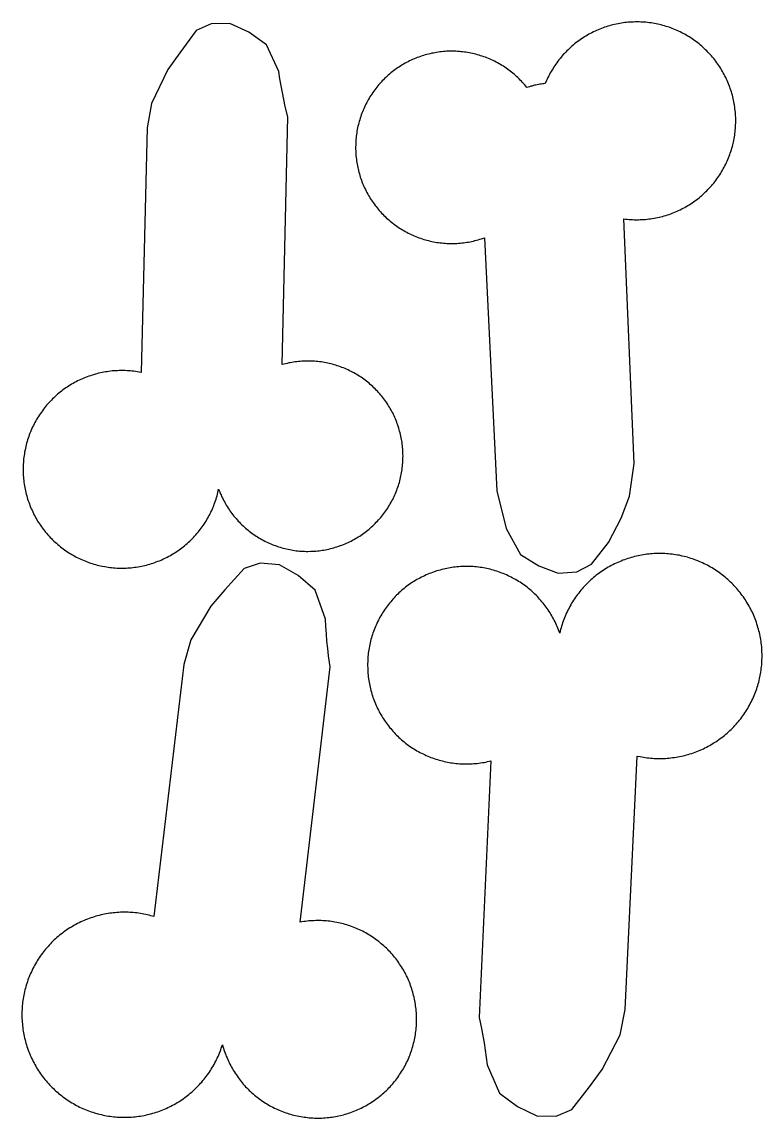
# Model space of a CAD drawing. Extents: x -246 to 246, y -104 to 199.
# Drawn here: x 163.17 to 172.8, y 26.35 to 40.6 of the extents above; entities that cross this region are included whole.
import ezdxf

# ---------------------------------------------------------------- set-up
doc = ezdxf.new("R2010")
doc.units = 0
doc.layers.add('Add_Red', color=1, linetype='Continuous')

msp = doc.modelspace()

# ---------------------------------------------------------------- linework, layer by layer
at = {"layer": 'Add_Red'}
for points in [[(164.505, 33.502), (164.527, 33.502), (164.55, 33.504), (164.572, 33.505), (164.594, 33.507), (164.617, 33.509), (164.639, 33.512), (164.661, 33.515), (164.683, 33.519), (164.705, 33.522), (164.727, 33.527), (164.749, 33.531), (164.771, 33.536), (164.793, 33.542), (164.815, 33.547), (164.836, 33.554), (164.858, 33.56), (164.879, 33.567), (164.9, 33.574), (164.921, 33.582), (164.942, 33.59), (164.963, 33.598), (164.983, 33.607), (165.004, 33.616), (165.024, 33.626), (165.044, 33.635), (165.064, 33.646), (165.084, 33.656), (165.104, 33.667), (165.123, 33.678), (165.143, 33.69), (165.162, 33.701), (165.18, 33.714), (165.199, 33.726), (165.217, 33.739), (165.236, 33.752), (165.253, 33.766), (165.271, 33.779), (165.289, 33.793), (165.306, 33.808), (165.323, 33.822), (165.339, 33.837), (165.356, 33.853), (165.372, 33.868), (165.388, 33.884), (165.403, 33.9), (165.419, 33.917), (165.434, 33.933), (165.448, 33.95), (165.463, 33.967), (165.477, 33.985), (165.491, 34.002), (165.504, 34.02), (165.518, 34.038), (165.53, 34.057), (165.543, 34.075), (165.555, 34.094), (165.567, 34.113), (165.579, 34.132), (165.59, 34.152), (165.601, 34.171), (165.611, 34.191), (165.622, 34.211), (165.631, 34.231), (165.641, 34.251), (165.65, 34.272), (165.659, 34.292), (165.667, 34.313), (165.675, 34.334), (165.683, 34.355), (165.69, 34.376), (165.697, 34.398), (165.704, 34.419), (165.71, 34.441), (165.716, 34.462), (165.721, 34.484), (165.726, 34.506), (165.731, 34.528), (165.745, 34.493), (165.753, 34.473), (165.762, 34.453), (165.77, 34.434), (165.78, 34.414), (165.789, 34.395), (165.799, 34.376), (165.81, 34.357), (165.82, 34.338), (165.831, 34.319), (165.843, 34.301), (165.854, 34.283), (165.866, 34.265), (165.878, 34.247), (165.891, 34.229), (165.904, 34.212), (165.917, 34.195), (165.93, 34.178), (165.944, 34.161), (165.958, 34.145), (165.972, 34.129), (165.987, 34.113), (166.002, 34.097), (166.017, 34.082), (166.032, 34.066), (166.048, 34.052), (166.064, 34.037), (166.08, 34.023), (166.096, 34.009), (166.113, 33.995), (166.13, 33.982), (166.147, 33.968), (166.164, 33.956), (166.182, 33.943), (166.2, 33.931), (166.218, 33.919), (166.236, 33.907), (166.254, 33.896), (166.273, 33.885), (166.292, 33.874), (166.311, 33.864), (166.33, 33.854), (166.349, 33.844), (166.369, 33.835), (166.388, 33.826), (166.408, 33.818), (166.428, 33.809), (166.448, 33.801), (166.469, 33.794), (166.489, 33.787), (166.509, 33.78), (166.53, 33.773), (166.551, 33.767), (166.571, 33.761), (166.592, 33.756), (166.613, 33.751), (166.634, 33.746), (166.656, 33.742), (166.677, 33.738), (166.698, 33.735), (166.719, 33.731), (166.741, 33.728), (166.762, 33.726), (166.784, 33.724), (166.805, 33.722), (166.827, 33.721), (166.848, 33.72), (166.87, 33.719), (166.892, 33.719), (166.929, 33.72), (166.951, 33.721), (166.972, 33.722), (166.994, 33.723), (167.015, 33.725), (167.037, 33.728), (167.058, 33.731), (167.079, 33.734), (167.101, 33.737), (167.122, 33.741), (167.143, 33.745), (167.164, 33.75), (167.185, 33.755), (167.206, 33.76), (167.227, 33.766), (167.248, 33.772), (167.268, 33.778), (167.289, 33.785), (167.315, 33.794), (167.335, 33.801), (167.355, 33.809), (167.375, 33.818), (167.395, 33.826), (167.414, 33.835), (167.434, 33.844), (167.453, 33.854), (167.472, 33.864), (167.491, 33.874), (167.51, 33.885), (167.529, 33.896), (167.547, 33.907), (167.565, 33.919), (167.583, 33.931), (167.601, 33.943), (167.619, 33.956), (167.636, 33.968), (167.653, 33.982), (167.67, 33.995), (167.687, 34.009), (167.703, 34.023), (167.719, 34.037), (167.735, 34.052), (167.751, 34.066), (167.766, 34.082), (167.781, 34.097), (167.796, 34.113), (167.811, 34.129), (167.825, 34.145), (167.839, 34.161), (167.853, 34.178), (167.866, 34.195), (167.88, 34.212), (167.892, 34.229), (167.905, 34.247), (167.917, 34.265), (167.929, 34.283), (167.941, 34.301), (167.952, 34.319), (167.963, 34.338), (167.974, 34.357), (167.984, 34.376), (167.994, 34.395), (168.003, 34.414), (168.013, 34.434), (168.022, 34.453), (168.03, 34.473), (168.039, 34.493), (168.047, 34.513), (168.054, 34.533), (168.061, 34.554), (168.068, 34.574), (168.075, 34.595), (168.081, 34.615), (168.087, 34.636), (168.092, 34.657), (168.097, 34.678), (168.102, 34.699), (168.106, 34.72), (168.11, 34.741), (168.113, 34.763), (168.117, 34.784), (168.119, 34.806), (168.122, 34.827), (168.124, 34.848), (168.126, 34.87), (168.127, 34.892), (168.128, 34.913), (168.128, 34.935), (168.129, 34.956), (168.128, 34.982), (168.128, 35.004), (168.127, 35.025), (168.125, 35.047), (168.124, 35.068), (168.121, 35.09), (168.119, 35.111), (168.116, 35.133), (168.113, 35.154), (168.109, 35.175), (168.105, 35.197), (168.101, 35.218), (168.096, 35.239), (168.091, 35.26), (168.085, 35.281), (168.08, 35.301), (168.073, 35.322), (168.061, 35.359), (168.054, 35.379), (168.047, 35.4), (168.039, 35.42), (168.03, 35.44), (168.022, 35.459), (168.013, 35.479), (168.003, 35.499), (167.994, 35.518), (167.984, 35.537), (167.974, 35.556), (167.963, 35.575), (167.952, 35.593), (167.941, 35.612), (167.929, 35.63), (167.917, 35.648), (167.905, 35.666), (167.892, 35.683), (167.88, 35.701), (167.866, 35.718), (167.853, 35.735), (167.839, 35.751), (167.825, 35.768), (167.811, 35.784), (167.796, 35.8), (167.781, 35.816), (167.766, 35.831), (167.751, 35.846), (167.735, 35.861), (167.719, 35.876), (167.703, 35.89), (167.687, 35.904), (167.67, 35.918), (167.653, 35.931), (167.636, 35.944), (167.619, 35.957), (167.601, 35.97), (167.583, 35.982), (167.565, 35.994), (167.547, 36.005), (167.529, 36.017), (167.51, 36.028), (167.491, 36.038), (167.472, 36.049), (167.453, 36.059), (167.434, 36.068), (167.414, 36.077), (167.395, 36.086), (167.375, 36.095), (167.355, 36.103), (167.335, 36.111), (167.315, 36.119), (167.294, 36.126), (167.274, 36.133), (167.253, 36.139), (167.233, 36.145), (167.212, 36.151), (167.191, 36.157), (167.17, 36.162), (167.149, 36.166), (167.128, 36.171), (167.106, 36.175), (167.085, 36.178), (167.064, 36.181), (167.042, 36.184), (167.021, 36.187), (166.999, 36.189), (166.978, 36.19), (166.956, 36.192), (166.935, 36.193), (166.913, 36.193), (166.892, 36.193), (166.856, 36.193), (166.834, 36.192), (166.813, 36.191), (166.791, 36.189), (166.77, 36.187), (166.748, 36.185), (166.727, 36.182), (166.705, 36.179), (166.684, 36.176), (166.663, 36.172), (166.642, 36.168), (166.621, 36.163), (166.6, 36.158), (166.579, 36.153), (166.558, 36.147), (166.63, 39.367), (166.598, 39.501), (166.578, 39.591), (166.56, 39.682), (166.543, 39.772), (166.529, 39.863), (166.515, 39.955), (166.353, 40.304), (166.125, 40.469), (165.878, 40.581), (165.635, 40.578), (165.44, 40.491), (165.225, 40.201), (165.071, 39.981), (164.859, 39.541), (164.801, 39.223), (164.725, 36.045), (164.696, 36.05), (164.674, 36.054), (164.652, 36.057), (164.63, 36.06), (164.607, 36.063), (164.585, 36.065), (164.563, 36.067), (164.54, 36.068), (164.518, 36.069), (164.495, 36.07), (164.473, 36.07), (164.437, 36.069), (164.415, 36.068), (164.392, 36.067), (164.37, 36.066), (164.348, 36.064), (164.325, 36.061), (164.303, 36.058), (164.281, 36.055), (164.259, 36.052), (164.237, 36.048), (164.215, 36.044), (164.193, 36.039), (164.171, 36.034), (164.149, 36.028), (164.128, 36.022), (164.106, 36.016), (164.085, 36.01), (164.063, 36.003), (164.042, 35.995), (164.021, 35.988), (164, 35.98), (163.98, 35.971), (163.959, 35.962), (163.938, 35.953), (163.918, 35.944), (163.898, 35.934), (163.878, 35.924), (163.858, 35.913), (163.839, 35.902), (163.819, 35.891), (163.8, 35.879), (163.781, 35.867), (163.762, 35.855), (163.744, 35.843), (163.725, 35.83), (163.707, 35.817), (163.69, 35.803), (163.672, 35.789), (163.654, 35.775), (163.637, 35.761), (163.62, 35.746), (163.604, 35.731), (163.587, 35.716), (163.571, 35.7), (163.556, 35.684), (163.54, 35.668), (163.525, 35.651), (163.51, 35.635), (163.495, 35.618), (163.481, 35.601), (163.467, 35.583), (163.453, 35.566), (163.439, 35.548), (163.426, 35.529), (163.413, 35.511), (163.401, 35.492), (163.389, 35.474), (163.377, 35.455), (163.365, 35.435), (163.354, 35.416), (163.343, 35.396), (163.333, 35.377), (163.323, 35.357), (163.313, 35.336), (163.304, 35.316), (163.294, 35.296), (163.286, 35.275), (163.277, 35.254), (163.269, 35.233), (163.262, 35.212), (163.254, 35.191), (163.248, 35.17), (163.241, 35.148), (163.235, 35.127), (163.229, 35.105), (163.224, 35.083), (163.219, 35.061), (163.214, 35.039), (163.208, 35.009), (163.205, 34.986), (163.201, 34.964), (163.198, 34.942), (163.196, 34.92), (163.194, 34.897), (163.192, 34.875), (163.191, 34.853), (163.19, 34.83), (163.189, 34.808), (163.189, 34.785), (163.189, 34.752), (163.19, 34.729), (163.191, 34.707), (163.193, 34.685), (163.195, 34.662), (163.197, 34.64), (163.2, 34.618), (163.203, 34.595), (163.206, 34.573), (163.21, 34.551), (163.215, 34.529), (163.219, 34.507), (163.224, 34.486), (163.23, 34.464), (163.236, 34.442), (163.242, 34.421), (163.248, 34.399), (163.255, 34.378), (163.263, 34.357), (163.27, 34.336), (163.278, 34.315), (163.287, 34.294), (163.295, 34.273), (163.305, 34.253), (163.314, 34.232), (163.324, 34.212), (163.334, 34.192), (163.345, 34.173), (163.355, 34.153), (163.367, 34.134), (163.378, 34.114), (163.39, 34.095), (163.402, 34.077), (163.415, 34.058), (163.428, 34.04), (163.441, 34.021), (163.454, 34.004), (163.468, 33.986), (163.482, 33.968), (163.497, 33.951), (163.511, 33.934), (163.526, 33.918), (163.542, 33.901), (163.557, 33.885), (163.573, 33.869), (163.589, 33.854), (163.606, 33.839), (163.622, 33.824), (163.639, 33.809), (163.656, 33.794), (163.674, 33.78), (163.691, 33.767), (163.709, 33.753), (163.727, 33.74), (163.746, 33.727), (163.764, 33.714), (163.783, 33.702), (163.802, 33.69), (163.821, 33.679), (163.841, 33.668), (163.86, 33.657), (163.88, 33.646), (163.9, 33.636), (163.92, 33.626), (163.941, 33.617), (163.961, 33.608), (163.982, 33.599), (164.003, 33.591), (164.023, 33.583), (164.045, 33.575), (164.066, 33.568), (164.087, 33.561), (164.108, 33.554), (164.13, 33.548), (164.152, 33.542), (164.173, 33.537), (164.195, 33.532), (164.217, 33.527), (164.25, 33.521), (164.272, 33.517), (164.294, 33.514), (164.317, 33.511), (164.339, 33.508), (164.361, 33.506), (164.383, 33.504), (164.406, 33.503), (164.428, 33.502), (164.451, 33.501), (164.473, 33.501), (164.505, 33.502)], [(170.39, 33.453), (170.579, 33.553), (170.8, 33.833), (170.967, 34.149), (171.075, 34.437), (171.134, 34.862), (171, 38.041), (171.022, 38.038), (171.045, 38.036), (171.067, 38.034), (171.09, 38.032), (171.112, 38.031), (171.134, 38.03), (171.169, 38.03), (171.191, 38.03), (171.214, 38.031), (171.236, 38.032), (171.258, 38.033), (171.281, 38.035), (171.303, 38.037), (171.325, 38.04), (171.348, 38.042), (171.37, 38.046), (171.392, 38.049), (171.414, 38.054), (171.436, 38.058), (171.458, 38.063), (171.48, 38.068), (171.502, 38.074), (171.523, 38.08), (171.545, 38.086), (171.566, 38.093), (171.587, 38.1), (171.609, 38.107), (171.63, 38.115), (171.65, 38.124), (171.671, 38.132), (171.692, 38.141), (171.712, 38.15), (171.732, 38.16), (171.752, 38.17), (171.772, 38.18), (171.792, 38.191), (171.812, 38.202), (171.831, 38.214), (171.85, 38.225), (171.869, 38.237), (171.888, 38.25), (171.906, 38.262), (171.924, 38.275), (171.943, 38.289), (171.96, 38.302), (171.978, 38.316), (171.995, 38.331), (172.012, 38.345), (172.029, 38.36), (172.046, 38.375), (172.062, 38.391), (172.078, 38.407), (172.094, 38.423), (172.109, 38.439), (172.124, 38.455), (172.139, 38.472), (172.154, 38.489), (172.168, 38.507), (172.182, 38.524), (172.196, 38.542), (172.209, 38.56), (172.222, 38.578), (172.235, 38.597), (172.247, 38.615), (172.259, 38.634), (172.271, 38.653), (172.282, 38.673), (172.293, 38.692), (172.304, 38.712), (172.314, 38.732), (172.324, 38.752), (172.334, 38.772), (172.343, 38.793), (172.352, 38.813), (172.361, 38.834), (172.369, 38.855), (172.377, 38.876), (172.384, 38.897), (172.392, 38.918), (172.398, 38.94), (172.405, 38.961), (172.411, 38.983), (172.416, 39.005), (172.424, 39.04), (172.429, 39.062), (172.433, 39.084), (172.437, 39.106), (172.441, 39.128), (172.444, 39.15), (172.446, 39.172), (172.449, 39.195), (172.451, 39.217), (172.452, 39.239), (172.453, 39.262), (172.454, 39.284), (172.454, 39.316), (172.454, 39.338), (172.454, 39.36), (172.453, 39.383), (172.451, 39.405), (172.45, 39.428), (172.447, 39.45), (172.445, 39.472), (172.442, 39.494), (172.439, 39.517), (172.435, 39.539), (172.431, 39.561), (172.426, 39.583), (172.421, 39.605), (172.416, 39.627), (172.411, 39.648), (172.405, 39.67), (172.398, 39.691), (172.392, 39.713), (172.384, 39.734), (172.377, 39.755), (172.369, 39.776), (172.361, 39.797), (172.352, 39.818), (172.343, 39.838), (172.334, 39.859), (172.324, 39.879), (172.314, 39.899), (172.304, 39.919), (172.293, 39.939), (172.282, 39.958), (172.271, 39.978), (172.259, 39.997), (172.247, 40.016), (172.235, 40.034), (172.222, 40.053), (172.209, 40.071), (172.196, 40.089), (172.182, 40.107), (172.168, 40.125), (172.154, 40.142), (172.139, 40.159), (172.124, 40.176), (172.109, 40.192), (172.094, 40.209), (172.078, 40.225), (172.062, 40.24), (172.046, 40.256), (172.029, 40.271), (172.012, 40.286), (171.995, 40.3), (171.978, 40.315), (171.96, 40.329), (171.943, 40.342), (171.924, 40.356), (171.906, 40.369), (171.888, 40.381), (171.869, 40.394), (171.85, 40.406), (171.831, 40.418), (171.812, 40.429), (171.792, 40.44), (171.772, 40.451), (171.752, 40.461), (171.732, 40.471), (171.712, 40.481), (171.692, 40.49), (171.671, 40.499), (171.65, 40.508), (171.63, 40.516), (171.609, 40.524), (171.587, 40.531), (171.55, 40.543), (171.529, 40.55), (171.507, 40.556), (171.485, 40.562), (171.464, 40.567), (171.442, 40.572), (171.42, 40.576), (171.398, 40.581), (171.376, 40.584), (171.353, 40.588), (171.331, 40.591), (171.309, 40.593), (171.287, 40.596), (171.264, 40.598), (171.242, 40.599), (171.219, 40.6), (171.197, 40.601), (171.169, 40.601), (171.146, 40.601), (171.124, 40.6), (171.102, 40.599), (171.079, 40.598), (171.057, 40.596), (171.034, 40.594), (171.012, 40.592), (170.99, 40.589), (170.968, 40.585), (170.946, 40.582), (170.924, 40.578), (170.902, 40.573), (170.88, 40.568), (170.858, 40.563), (170.836, 40.557), (170.814, 40.551), (170.793, 40.545), (170.772, 40.538), (170.75, 40.531), (170.729, 40.524), (170.708, 40.516), (170.687, 40.508), (170.666, 40.499), (170.646, 40.49), (170.625, 40.481), (170.605, 40.471), (170.585, 40.461), (170.565, 40.451), (170.546, 40.44), (170.526, 40.429), (170.507, 40.418), (170.488, 40.406), (170.469, 40.394), (170.45, 40.381), (170.431, 40.369), (170.413, 40.356), (170.395, 40.342), (170.377, 40.329), (170.36, 40.315), (170.342, 40.3), (170.325, 40.286), (170.309, 40.271), (170.292, 40.256), (170.276, 40.24), (170.26, 40.225), (170.244, 40.209), (170.229, 40.192), (170.213, 40.176), (170.199, 40.159), (170.184, 40.142), (170.17, 40.125), (170.156, 40.107), (170.142, 40.089), (170.129, 40.071), (170.116, 40.053), (170.103, 40.034), (170.091, 40.016), (170.079, 39.997), (170.067, 39.978), (170.055, 39.958), (170.044, 39.939), (170.034, 39.919), (170.023, 39.899), (170.013, 39.879), (170.004, 39.859), (169.994, 39.838), (169.978, 39.8), (169.96, 39.798), (169.943, 39.796), (169.926, 39.793), (169.908, 39.791), (169.891, 39.788), (169.874, 39.785), (169.857, 39.781), (169.84, 39.777), (169.823, 39.773), (169.806, 39.768), (169.789, 39.764), (169.772, 39.759), (169.74, 39.748), (169.726, 39.765), (169.712, 39.782), (169.698, 39.798), (169.683, 39.814), (169.669, 39.83), (169.653, 39.846), (169.638, 39.861), (169.622, 39.877), (169.606, 39.891), (169.59, 39.906), (169.574, 39.92), (169.557, 39.934), (169.54, 39.948), (169.523, 39.962), (169.506, 39.975), (169.488, 39.988), (169.47, 40), (169.452, 40.012), (169.434, 40.024), (169.415, 40.036), (169.397, 40.047), (169.378, 40.058), (169.359, 40.068), (169.339, 40.079), (169.32, 40.089), (169.3, 40.098), (169.281, 40.107), (169.261, 40.116), (169.241, 40.125), (169.22, 40.133), (169.2, 40.141), (169.18, 40.148), (169.159, 40.155), (169.138, 40.162), (169.117, 40.169), (169.096, 40.175), (169.075, 40.18), (169.054, 40.186), (169.033, 40.19), (169.012, 40.195), (168.99, 40.199), (168.969, 40.203), (168.947, 40.206), (168.926, 40.209), (168.904, 40.212), (168.882, 40.214), (168.861, 40.216), (168.839, 40.218), (168.817, 40.219), (168.795, 40.22), (168.762, 40.22), (168.74, 40.22), (168.718, 40.219), (168.696, 40.219), (168.675, 40.217), (168.653, 40.215), (168.631, 40.213), (168.609, 40.211), (168.588, 40.208), (168.566, 40.205), (168.545, 40.201), (168.523, 40.197), (168.502, 40.193), (168.481, 40.188), (168.459, 40.183), (168.438, 40.178), (168.417, 40.172), (168.396, 40.166), (168.376, 40.159), (168.355, 40.152), (168.334, 40.145), (168.314, 40.137), (168.294, 40.129), (168.273, 40.121), (168.253, 40.112), (168.234, 40.103), (168.214, 40.094), (168.194, 40.084), (168.175, 40.074), (168.156, 40.064), (168.137, 40.053), (168.118, 40.042), (168.095, 40.027), (168.076, 40.015), (168.058, 40.003), (168.04, 39.991), (168.022, 39.978), (168.005, 39.965), (167.988, 39.952), (167.971, 39.938), (167.954, 39.924), (167.937, 39.91), (167.921, 39.895), (167.905, 39.88), (167.889, 39.865), (167.874, 39.85), (167.859, 39.834), (167.844, 39.819), (167.829, 39.802), (167.815, 39.786), (167.801, 39.769), (167.787, 39.752), (167.773, 39.735), (167.76, 39.718), (167.747, 39.7), (167.735, 39.683), (167.722, 39.664), (167.711, 39.646), (167.699, 39.628), (167.688, 39.609), (167.677, 39.59), (167.666, 39.571), (167.656, 39.552), (167.646, 39.533), (167.636, 39.513), (167.627, 39.493), (167.618, 39.473), (167.609, 39.453), (167.601, 39.433), (167.593, 39.413), (167.586, 39.392), (167.578, 39.372), (167.572, 39.351), (167.565, 39.33), (167.559, 39.309), (167.553, 39.288), (167.548, 39.267), (167.543, 39.246), (167.538, 39.225), (167.534, 39.203), (167.53, 39.182), (167.527, 39.16), (167.524, 39.139), (167.521, 39.117), (167.518, 39.095), (167.516, 39.074), (167.515, 39.052), (167.514, 39.03), (167.513, 39.008), (167.512, 38.971), (167.512, 38.949), (167.513, 38.927), (167.514, 38.905), (167.515, 38.884), (167.517, 38.862), (167.519, 38.84), (167.522, 38.818), (167.524, 38.797), (167.528, 38.775), (167.531, 38.754), (167.535, 38.732), (167.54, 38.711), (167.544, 38.69), (167.549, 38.668), (167.555, 38.647), (167.561, 38.626), (167.567, 38.605), (167.573, 38.585), (167.58, 38.564), (167.588, 38.543), (167.595, 38.523), (167.603, 38.503), (167.612, 38.483), (167.62, 38.463), (167.629, 38.443), (167.639, 38.421), (167.649, 38.402), (167.659, 38.383), (167.67, 38.363), (167.681, 38.344), (167.692, 38.326), (167.703, 38.307), (167.715, 38.289), (167.727, 38.271), (167.739, 38.253), (167.752, 38.235), (167.765, 38.217), (167.778, 38.2), (167.792, 38.183), (167.806, 38.166), (167.82, 38.15), (167.834, 38.133), (167.849, 38.117), (167.864, 38.101), (167.879, 38.086), (167.895, 38.071), (167.911, 38.056), (167.927, 38.041), (167.943, 38.027), (167.96, 38.012), (167.977, 37.999), (167.994, 37.985), (168.011, 37.972), (168.029, 37.959), (168.047, 37.946), (168.065, 37.934), (168.083, 37.922), (168.101, 37.91), (168.12, 37.899), (168.139, 37.888), (168.158, 37.877), (168.177, 37.867), (168.196, 37.857), (168.216, 37.847), (168.235, 37.838), (168.255, 37.829), (168.275, 37.82), (168.295, 37.812), (168.316, 37.804), (168.336, 37.796), (168.357, 37.789), (168.377, 37.782), (168.398, 37.775), (168.419, 37.769), (168.44, 37.763), (168.461, 37.758), (168.482, 37.753), (168.504, 37.748), (168.525, 37.744), (168.547, 37.74), (168.568, 37.736), (168.59, 37.733), (168.611, 37.73), (168.633, 37.728), (168.655, 37.726), (168.676, 37.724), (168.698, 37.723), (168.72, 37.722), (168.762, 37.721), (168.784, 37.721), (168.805, 37.722), (168.827, 37.723), (168.849, 37.724), (168.871, 37.726), (168.892, 37.728), (168.914, 37.731), (168.936, 37.733), (168.957, 37.737), (168.979, 37.74), (169, 37.744), (169.021, 37.749), (169.043, 37.753), (169.064, 37.758), (169.085, 37.764), (169.106, 37.77), (169.127, 37.776), (169.148, 37.782), (169.187, 37.796), (169.35, 34.506), (169.47, 34.018), (169.654, 33.679), (169.893, 33.53), (170.147, 33.434), (170.39, 33.453)], [(170.325, 26.464), (170.555, 26.759), (170.72, 26.984), (170.95, 27.435), (171.018, 27.764), (171.173, 31.059), (171.21, 31.051), (171.233, 31.047), (171.256, 31.043), (171.279, 31.04), (171.302, 31.037), (171.325, 31.034), (171.348, 31.032), (171.372, 31.03), (171.395, 31.029), (171.418, 31.028), (171.441, 31.027), (171.465, 31.027), (171.494, 31.027), (171.518, 31.028), (171.541, 31.029), (171.564, 31.031), (171.587, 31.032), (171.61, 31.035), (171.633, 31.038), (171.657, 31.041), (171.68, 31.044), (171.702, 31.048), (171.725, 31.053), (171.748, 31.057), (171.771, 31.062), (171.793, 31.068), (171.816, 31.074), (171.838, 31.08), (171.86, 31.087), (171.883, 31.094), (171.905, 31.102), (171.927, 31.109), (171.948, 31.118), (171.97, 31.126), (171.991, 31.135), (172.013, 31.145), (172.034, 31.154), (172.055, 31.165), (172.075, 31.175), (172.096, 31.186), (172.116, 31.197), (172.137, 31.209), (172.157, 31.221), (172.176, 31.233), (172.196, 31.245), (172.215, 31.258), (172.234, 31.272), (172.253, 31.285), (172.272, 31.299), (172.29, 31.313), (172.308, 31.328), (172.326, 31.343), (172.344, 31.358), (172.361, 31.374), (172.378, 31.389), (172.395, 31.405), (172.412, 31.422), (172.428, 31.438), (172.444, 31.455), (172.459, 31.473), (172.475, 31.49), (172.49, 31.508), (172.504, 31.526), (172.519, 31.544), (172.533, 31.563), (172.547, 31.581), (172.56, 31.6), (172.573, 31.62), (172.586, 31.639), (172.598, 31.659), (172.61, 31.679), (172.622, 31.699), (172.633, 31.719), (172.644, 31.74), (172.655, 31.76), (172.665, 31.781), (172.675, 31.802), (172.685, 31.823), (172.694, 31.845), (172.703, 31.866), (172.711, 31.888), (172.719, 31.91), (172.727, 31.932), (172.734, 31.954), (172.741, 31.976), (172.747, 31.998), (172.754, 32.021), (172.759, 32.043), (172.765, 32.066), (172.773, 32.105), (172.777, 32.128), (172.781, 32.151), (172.784, 32.174), (172.787, 32.197), (172.79, 32.22), (172.792, 32.243), (172.794, 32.267), (172.795, 32.29), (172.796, 32.313), (172.797, 32.336), (172.797, 32.359), (172.797, 32.387), (172.796, 32.41), (172.795, 32.434), (172.794, 32.457), (172.792, 32.48), (172.789, 32.503), (172.787, 32.526), (172.784, 32.549), (172.78, 32.572), (172.776, 32.595), (172.772, 32.618), (172.767, 32.641), (172.762, 32.664), (172.757, 32.686), (172.751, 32.709), (172.744, 32.731), (172.738, 32.753), (172.731, 32.775), (172.723, 32.798), (172.715, 32.819), (172.707, 32.841), (172.699, 32.863), (172.69, 32.884), (172.68, 32.906), (172.671, 32.927), (172.66, 32.948), (172.65, 32.968), (172.639, 32.989), (172.628, 33.009), (172.617, 33.03), (172.605, 33.05), (172.592, 33.069), (172.58, 33.089), (172.567, 33.108), (172.554, 33.127), (172.54, 33.146), (172.526, 33.165), (172.512, 33.183), (172.497, 33.202), (172.483, 33.219), (172.467, 33.237), (172.452, 33.254), (172.436, 33.272), (172.42, 33.288), (172.404, 33.305), (172.387, 33.321), (172.37, 33.337), (172.353, 33.353), (172.336, 33.368), (172.318, 33.383), (172.3, 33.398), (172.282, 33.412), (172.263, 33.426), (172.244, 33.44), (172.225, 33.454), (172.206, 33.467), (172.187, 33.48), (172.167, 33.492), (172.147, 33.504), (172.127, 33.516), (172.107, 33.527), (172.086, 33.538), (172.066, 33.549), (172.045, 33.559), (172.024, 33.569), (172.003, 33.579), (171.981, 33.588), (171.96, 33.597), (171.938, 33.605), (171.916, 33.613), (171.894, 33.621), (171.872, 33.628), (171.85, 33.635), (171.828, 33.642), (171.805, 33.648), (171.783, 33.654), (171.76, 33.659), (171.719, 33.668), (171.696, 33.672), (171.673, 33.676), (171.65, 33.679), (171.627, 33.682), (171.604, 33.685), (171.581, 33.687), (171.558, 33.689), (171.534, 33.69), (171.511, 33.691), (171.488, 33.692), (171.465, 33.692), (171.439, 33.692), (171.416, 33.691), (171.393, 33.69), (171.369, 33.689), (171.346, 33.687), (171.323, 33.685), (171.3, 33.682), (171.277, 33.679), (171.254, 33.675), (171.231, 33.671), (171.208, 33.667), (171.185, 33.662), (171.163, 33.657), (171.14, 33.652), (171.117, 33.646), (171.095, 33.64), (171.073, 33.633), (171.051, 33.626), (171.029, 33.619), (171.007, 33.611), (170.985, 33.603), (170.963, 33.594), (170.942, 33.585), (170.92, 33.576), (170.899, 33.566), (170.878, 33.556), (170.858, 33.546), (170.837, 33.535), (170.816, 33.524), (170.796, 33.512), (170.776, 33.501), (170.756, 33.488), (170.737, 33.476), (170.717, 33.463), (170.698, 33.45), (170.679, 33.436), (170.661, 33.422), (170.642, 33.408), (170.624, 33.394), (170.606, 33.379), (170.589, 33.364), (170.571, 33.348), (170.554, 33.333), (170.537, 33.316), (170.521, 33.3), (170.504, 33.284), (170.488, 33.267), (170.473, 33.249), (170.457, 33.232), (170.442, 33.214), (170.427, 33.196), (170.413, 33.178), (170.399, 33.16), (170.385, 33.141), (170.372, 33.122), (170.358, 33.103), (170.346, 33.083), (170.333, 33.064), (170.321, 33.044), (170.309, 33.024), (170.298, 33.004), (170.287, 32.983), (170.276, 32.962), (170.266, 32.942), (170.256, 32.921), (170.246, 32.899), (170.237, 32.878), (170.228, 32.857), (170.22, 32.835), (170.212, 32.813), (170.204, 32.791), (170.196, 32.769), (170.19, 32.747), (170.183, 32.725), (170.177, 32.702), (170.171, 32.68), (170.166, 32.657), (170.158, 32.679), (170.15, 32.7), (170.142, 32.721), (170.133, 32.742), (170.124, 32.762), (170.115, 32.783), (170.105, 32.803), (170.095, 32.823), (170.085, 32.843), (170.074, 32.862), (170.063, 32.882), (170.052, 32.901), (170.04, 32.92), (170.028, 32.939), (170.016, 32.958), (170.003, 32.976), (169.99, 32.995), (169.977, 33.013), (169.963, 33.03), (169.949, 33.048), (169.935, 33.065), (169.92, 33.082), (169.905, 33.099), (169.89, 33.115), (169.875, 33.132), (169.859, 33.148), (169.843, 33.163), (169.827, 33.179), (169.81, 33.194), (169.794, 33.209), (169.777, 33.223), (169.759, 33.238), (169.742, 33.252), (169.724, 33.265), (169.706, 33.279), (169.688, 33.292), (169.669, 33.304), (169.651, 33.317), (169.632, 33.329), (169.613, 33.34), (169.593, 33.352), (169.574, 33.363), (169.554, 33.373), (169.534, 33.384), (169.514, 33.394), (169.494, 33.403), (169.474, 33.413), (169.453, 33.422), (169.432, 33.43), (169.412, 33.438), (169.391, 33.446), (169.369, 33.454), (169.348, 33.461), (169.327, 33.468), (169.305, 33.474), (169.284, 33.48), (169.262, 33.486), (169.24, 33.491), (169.218, 33.496), (169.196, 33.5), (169.174, 33.504), (169.152, 33.508), (169.13, 33.511), (169.108, 33.514), (169.086, 33.517), (169.063, 33.519), (169.041, 33.521), (169.019, 33.522), (168.996, 33.523), (168.974, 33.523), (168.952, 33.524), (168.92, 33.523), (168.897, 33.523), (168.875, 33.521), (168.853, 33.52), (168.83, 33.518), (168.808, 33.516), (168.786, 33.513), (168.764, 33.51), (168.742, 33.506), (168.719, 33.502), (168.697, 33.498), (168.676, 33.494), (168.654, 33.489), (168.632, 33.483), (168.61, 33.477), (168.589, 33.471), (168.567, 33.465), (168.534, 33.454), (168.512, 33.446), (168.491, 33.438), (168.471, 33.43), (168.45, 33.422), (168.429, 33.413), (168.409, 33.403), (168.389, 33.394), (168.369, 33.384), (168.349, 33.373), (168.329, 33.363), (168.31, 33.352), (168.29, 33.34), (168.271, 33.329), (168.252, 33.317), (168.234, 33.304), (168.215, 33.292), (168.197, 33.279), (168.179, 33.265), (168.161, 33.252), (168.144, 33.238), (168.126, 33.223), (168.109, 33.209), (168.093, 33.194), (168.076, 33.179), (168.06, 33.163), (168.044, 33.148), (168.028, 33.132), (168.013, 33.115), (167.998, 33.099), (167.983, 33.082), (167.968, 33.065), (167.954, 33.048), (167.94, 33.03), (167.926, 33.013), (167.913, 32.995), (167.9, 32.976), (167.887, 32.958), (167.875, 32.939), (167.863, 32.92), (167.851, 32.901), (167.84, 32.882), (167.829, 32.862), (167.818, 32.843), (167.808, 32.823), (167.798, 32.803), (167.788, 32.783), (167.779, 32.762), (167.77, 32.742), (167.761, 32.721), (167.753, 32.7), (167.745, 32.679), (167.738, 32.658), (167.731, 32.637), (167.724, 32.615), (167.718, 32.594), (167.712, 32.572), (167.706, 32.551), (167.701, 32.529), (167.696, 32.507), (167.691, 32.485), (167.687, 32.463), (167.684, 32.441), (167.68, 32.419), (167.677, 32.396), (167.675, 32.374), (167.673, 32.352), (167.671, 32.33), (167.67, 32.307), (167.669, 32.285), (167.668, 32.262), (167.668, 32.24), (167.669, 32.198), (167.669, 32.176), (167.671, 32.153), (167.673, 32.131), (167.675, 32.109), (167.677, 32.086), (167.68, 32.064), (167.683, 32.042), (167.687, 32.02), (167.691, 31.998), (167.695, 31.976), (167.7, 31.954), (167.705, 31.932), (167.711, 31.91), (167.717, 31.889), (167.724, 31.865), (167.731, 31.843), (167.738, 31.822), (167.745, 31.801), (167.753, 31.78), (167.761, 31.759), (167.77, 31.738), (167.779, 31.718), (167.788, 31.698), (167.798, 31.677), (167.808, 31.657), (167.818, 31.637), (167.829, 31.618), (167.84, 31.598), (167.851, 31.579), (167.863, 31.56), (167.875, 31.541), (167.887, 31.522), (167.9, 31.504), (167.913, 31.486), (167.926, 31.467), (167.94, 31.45), (167.954, 31.432), (167.968, 31.415), (167.983, 31.398), (167.998, 31.381), (168.013, 31.365), (168.028, 31.348), (168.044, 31.332), (168.06, 31.317), (168.076, 31.301), (168.093, 31.286), (168.109, 31.271), (168.126, 31.257), (168.144, 31.242), (168.161, 31.228), (168.179, 31.215), (168.197, 31.202), (168.215, 31.189), (168.234, 31.176), (168.252, 31.163), (168.271, 31.151), (168.29, 31.14), (168.31, 31.128), (168.329, 31.117), (168.349, 31.107), (168.369, 31.096), (168.389, 31.086), (168.409, 31.077), (168.429, 31.067), (168.45, 31.058), (168.471, 31.05), (168.491, 31.042), (168.512, 31.034), (168.534, 31.026), (168.555, 31.019), (168.576, 31.012), (168.598, 31.006), (168.619, 31), (168.641, 30.995), (168.663, 30.989), (168.685, 30.984), (168.707, 30.98), (168.729, 30.976), (168.751, 30.972), (168.773, 30.969), (168.795, 30.966), (168.817, 30.963), (168.84, 30.961), (168.862, 30.959), (168.884, 30.958), (168.907, 30.957), (168.929, 30.957), (168.952, 30.956), (168.982, 30.957), (169.004, 30.957), (169.026, 30.959), (169.049, 30.96), (169.071, 30.962), (169.093, 30.964), (169.116, 30.967), (169.138, 30.97), (169.16, 30.973), (169.182, 30.977), (169.204, 30.981), (169.226, 30.986), (169.248, 30.991), (169.269, 30.996), (169.117, 27.659), (169.148, 27.518), (169.166, 27.424), (169.183, 27.33), (169.198, 27.236), (169.211, 27.141), (169.223, 27.046), (169.382, 26.679), (169.615, 26.503), (169.868, 26.381), (170.121, 26.378), (170.325, 26.464)], [(167.051, 26.354), (167.074, 26.354), (167.096, 26.355), (167.118, 26.357), (167.141, 26.359), (167.163, 26.361), (167.185, 26.364), (167.207, 26.367), (167.23, 26.37), (167.252, 26.374), (167.274, 26.378), (167.296, 26.383), (167.317, 26.388), (167.353, 26.397), (167.375, 26.403), (167.397, 26.409), (167.418, 26.416), (167.439, 26.423), (167.46, 26.431), (167.481, 26.438), (167.502, 26.447), (167.523, 26.455), (167.543, 26.464), (167.564, 26.473), (167.584, 26.483), (167.604, 26.493), (167.624, 26.503), (167.644, 26.514), (167.663, 26.525), (167.682, 26.537), (167.701, 26.548), (167.72, 26.56), (167.739, 26.573), (167.758, 26.585), (167.776, 26.598), (167.794, 26.612), (167.812, 26.625), (167.829, 26.639), (167.846, 26.653), (167.863, 26.668), (167.88, 26.683), (167.897, 26.698), (167.913, 26.713), (167.929, 26.729), (167.945, 26.745), (167.96, 26.761), (167.975, 26.778), (167.99, 26.795), (168.005, 26.812), (168.019, 26.829), (168.033, 26.847), (168.046, 26.864), (168.06, 26.882), (168.073, 26.901), (168.085, 26.919), (168.098, 26.938), (168.11, 26.957), (168.122, 26.976), (168.133, 26.995), (168.144, 27.014), (168.155, 27.034), (168.165, 27.054), (168.175, 27.074), (168.185, 27.094), (168.194, 27.115), (168.203, 27.135), (168.211, 27.156), (168.22, 27.177), (168.227, 27.198), (168.235, 27.219), (168.242, 27.24), (168.249, 27.262), (168.255, 27.283), (168.261, 27.305), (168.267, 27.326), (168.272, 27.348), (168.277, 27.37), (168.281, 27.392), (168.285, 27.414), (168.289, 27.436), (168.292, 27.458), (168.295, 27.48), (168.298, 27.503), (168.3, 27.525), (168.302, 27.547), (168.303, 27.57), (168.304, 27.592), (168.305, 27.614), (168.305, 27.637), (168.304, 27.677), (168.303, 27.7), (168.302, 27.722), (168.3, 27.744), (168.298, 27.767), (168.296, 27.789), (168.293, 27.811), (168.29, 27.833), (168.286, 27.855), (168.282, 27.877), (168.278, 27.899), (168.272, 27.926), (168.267, 27.947), (168.261, 27.969), (168.255, 27.991), (168.249, 28.012), (168.242, 28.033), (168.235, 28.055), (168.227, 28.076), (168.22, 28.097), (168.211, 28.118), (168.203, 28.138), (168.194, 28.159), (168.185, 28.179), (168.175, 28.2), (168.165, 28.22), (168.155, 28.239), (168.144, 28.259), (168.133, 28.279), (168.122, 28.298), (168.11, 28.317), (168.098, 28.336), (168.085, 28.355), (168.073, 28.373), (168.06, 28.391), (168.046, 28.409), (168.033, 28.427), (168.019, 28.445), (168.005, 28.462), (167.99, 28.479), (167.975, 28.496), (167.96, 28.512), (167.945, 28.528), (167.929, 28.544), (167.913, 28.56), (167.897, 28.576), (167.88, 28.591), (167.863, 28.606), (167.846, 28.62), (167.829, 28.634), (167.812, 28.648), (167.794, 28.662), (167.776, 28.675), (167.758, 28.688), (167.739, 28.701), (167.72, 28.713), (167.701, 28.725), (167.682, 28.737), (167.663, 28.748), (167.644, 28.759), (167.624, 28.77), (167.604, 28.781), (167.584, 28.791), (167.564, 28.8), (167.543, 28.809), (167.523, 28.818), (167.502, 28.827), (167.481, 28.835), (167.46, 28.843), (167.439, 28.851), (167.418, 28.858), (167.397, 28.864), (167.375, 28.871), (167.353, 28.877), (167.332, 28.882), (167.31, 28.888), (167.288, 28.892), (167.266, 28.897), (167.244, 28.901), (167.222, 28.905), (167.2, 28.908), (167.178, 28.911), (167.155, 28.913), (167.133, 28.916), (167.111, 28.917), (167.088, 28.919), (167.066, 28.92), (167.044, 28.92), (167.021, 28.92), (166.993, 28.92), (166.971, 28.919), (166.948, 28.918), (166.926, 28.917), (166.904, 28.915), (166.881, 28.913), (166.859, 28.91), (166.837, 28.907), (166.815, 28.904), (166.793, 28.9), (167.182, 32.218), (167.161, 32.36), (167.15, 32.455), (167.14, 32.551), (167.132, 32.646), (167.125, 32.742), (167.12, 32.837), (166.987, 33.214), (166.767, 33.407), (166.523, 33.546), (166.272, 33.567), (166.062, 33.496), (165.811, 33.218), (165.631, 33.006), (165.369, 32.571), (165.278, 32.249), (164.889, 28.973), (164.851, 28.984), (164.828, 28.989), (164.806, 28.995), (164.783, 29), (164.76, 29.005), (164.737, 29.009), (164.714, 29.013), (164.691, 29.016), (164.668, 29.019), (164.645, 29.022), (164.622, 29.024), (164.599, 29.026), (164.576, 29.027), (164.553, 29.028), (164.529, 29.029), (164.506, 29.029), (164.478, 29.029), (164.455, 29.028), (164.432, 29.027), (164.408, 29.025), (164.385, 29.023), (164.362, 29.021), (164.339, 29.018), (164.316, 29.015), (164.293, 29.012), (164.27, 29.008), (164.247, 29.004), (164.224, 28.999), (164.202, 28.994), (164.179, 28.988), (164.157, 28.982), (164.134, 28.976), (164.112, 28.969), (164.09, 28.962), (164.068, 28.955), (164.046, 28.947), (164.024, 28.939), (164.002, 28.93), (163.981, 28.921), (163.96, 28.912), (163.939, 28.902), (163.918, 28.892), (163.897, 28.882), (163.876, 28.871), (163.856, 28.86), (163.836, 28.848), (163.816, 28.836), (163.796, 28.824), (163.776, 28.811), (163.757, 28.799), (163.738, 28.785), (163.719, 28.772), (163.7, 28.758), (163.682, 28.744), (163.664, 28.729), (163.646, 28.714), (163.628, 28.699), (163.611, 28.684), (163.594, 28.668), (163.577, 28.652), (163.56, 28.635), (163.544, 28.619), (163.528, 28.602), (163.513, 28.585), (163.497, 28.567), (163.482, 28.549), (163.467, 28.531), (163.453, 28.513), (163.439, 28.495), (163.425, 28.476), (163.412, 28.457), (163.399, 28.438), (163.386, 28.418), (163.373, 28.399), (163.361, 28.379), (163.35, 28.359), (163.338, 28.338), (163.327, 28.318), (163.316, 28.297), (163.306, 28.276), (163.296, 28.255), (163.287, 28.234), (163.277, 28.213), (163.269, 28.191), (163.26, 28.17), (163.252, 28.148), (163.244, 28.126), (163.237, 28.104), (163.23, 28.081), (163.219, 28.041), (163.213, 28.019), (163.208, 27.996), (163.202, 27.973), (163.198, 27.951), (163.194, 27.928), (163.19, 27.905), (163.186, 27.882), (163.183, 27.859), (163.181, 27.836), (163.178, 27.813), (163.177, 27.789), (163.175, 27.766), (163.174, 27.743), (163.174, 27.72), (163.173, 27.696), (163.174, 27.67), (163.174, 27.647), (163.175, 27.624), (163.177, 27.601), (163.179, 27.578), (163.181, 27.554), (163.184, 27.531), (163.187, 27.508), (163.19, 27.485), (163.194, 27.462), (163.198, 27.44), (163.203, 27.417), (163.208, 27.394), (163.214, 27.371), (163.219, 27.349), (163.226, 27.327), (163.232, 27.304), (163.239, 27.282), (163.247, 27.26), (163.255, 27.238), (163.263, 27.216), (163.271, 27.195), (163.28, 27.173), (163.29, 27.152), (163.299, 27.131), (163.309, 27.11), (163.32, 27.089), (163.331, 27.068), (163.342, 27.048), (163.353, 27.028), (163.365, 27.008), (163.377, 26.988), (163.39, 26.968), (163.403, 26.949), (163.416, 26.93), (163.429, 26.911), (163.443, 26.892), (163.457, 26.874), (163.472, 26.856), (163.487, 26.838), (163.502, 26.82), (163.517, 26.803), (163.533, 26.786), (163.549, 26.769), (163.566, 26.752), (163.582, 26.736), (163.599, 26.72), (163.616, 26.704), (163.634, 26.689), (163.651, 26.674), (163.669, 26.659), (163.688, 26.645), (163.706, 26.631), (163.725, 26.617), (163.744, 26.603), (163.763, 26.59), (163.782, 26.577), (163.802, 26.565), (163.822, 26.553), (163.842, 26.541), (163.862, 26.53), (163.883, 26.518), (163.903, 26.508), (163.924, 26.497), (163.945, 26.487), (163.966, 26.478), (163.988, 26.469), (164.009, 26.46), (164.031, 26.451), (164.053, 26.443), (164.075, 26.435), (164.097, 26.428), (164.119, 26.421), (164.161, 26.409), (164.184, 26.403), (164.206, 26.398), (164.229, 26.393), (164.252, 26.388), (164.275, 26.384), (164.298, 26.38), (164.321, 26.377), (164.344, 26.374), (164.367, 26.371), (164.39, 26.369), (164.413, 26.367), (164.436, 26.366), (164.46, 26.365), (164.483, 26.364), (164.506, 26.364), (164.53, 26.364), (164.553, 26.365), (164.576, 26.366), (164.599, 26.367), (164.623, 26.369), (164.646, 26.371), (164.669, 26.374), (164.692, 26.377), (164.715, 26.38), (164.738, 26.384), (164.761, 26.388), (164.784, 26.393), (164.806, 26.398), (164.829, 26.403), (164.851, 26.409), (164.874, 26.415), (164.896, 26.422), (164.918, 26.429), (164.94, 26.436), (164.962, 26.444), (164.984, 26.452), (165.006, 26.461), (165.027, 26.47), (165.049, 26.479), (165.07, 26.489), (165.091, 26.499), (165.111, 26.509), (165.132, 26.52), (165.153, 26.531), (165.173, 26.543), (165.193, 26.554), (165.213, 26.566), (165.232, 26.579), (165.252, 26.592), (165.271, 26.605), (165.29, 26.619), (165.308, 26.632), (165.327, 26.647), (165.345, 26.661), (165.363, 26.676), (165.381, 26.691), (165.398, 26.706), (165.415, 26.722), (165.432, 26.738), (165.449, 26.754), (165.465, 26.771), (165.481, 26.788), (165.497, 26.805), (165.512, 26.822), (165.527, 26.84), (165.542, 26.858), (165.556, 26.876), (165.571, 26.895), (165.584, 26.913), (165.598, 26.932), (165.611, 26.952), (165.624, 26.971), (165.636, 26.991), (165.649, 27.01), (165.66, 27.03), (165.672, 27.051), (165.683, 27.071), (165.694, 27.092), (165.704, 27.113), (165.714, 27.134), (165.724, 27.155), (165.733, 27.176), (165.742, 27.198), (165.75, 27.219), (165.758, 27.241), (165.766, 27.263), (165.774, 27.285), (165.781, 27.307), (165.787, 27.283), (165.794, 27.262), (165.8, 27.24), (165.808, 27.219), (165.815, 27.198), (165.823, 27.177), (165.831, 27.156), (165.84, 27.135), (165.849, 27.115), (165.858, 27.094), (165.867, 27.074), (165.877, 27.054), (165.888, 27.034), (165.899, 27.014), (165.91, 26.995), (165.921, 26.976), (165.933, 26.957), (165.945, 26.938), (165.957, 26.919), (165.97, 26.901), (165.983, 26.882), (165.996, 26.864), (166.01, 26.847), (166.024, 26.829), (166.038, 26.812), (166.052, 26.795), (166.067, 26.778), (166.082, 26.761), (166.098, 26.745), (166.114, 26.729), (166.13, 26.713), (166.146, 26.698), (166.162, 26.683), (166.179, 26.668), (166.196, 26.653), (166.213, 26.639), (166.231, 26.625), (166.249, 26.612), (166.267, 26.598), (166.285, 26.585), (166.303, 26.573), (166.322, 26.56), (166.341, 26.548), (166.36, 26.537), (166.379, 26.525), (166.399, 26.514), (166.419, 26.503), (166.438, 26.493), (166.459, 26.483), (166.479, 26.473), (166.499, 26.464), (166.52, 26.455), (166.54, 26.447), (166.561, 26.438), (166.582, 26.431), (166.603, 26.423), (166.625, 26.416), (166.646, 26.409), (166.667, 26.403), (166.689, 26.397), (166.711, 26.391), (166.732, 26.386), (166.754, 26.381), (166.776, 26.377), (166.798, 26.373), (166.82, 26.369), (166.843, 26.366), (166.865, 26.363), (166.887, 26.36), (166.909, 26.358), (166.932, 26.356), (166.954, 26.355), (166.976, 26.354), (166.999, 26.353), (167.021, 26.353), (167.051, 26.354)]]:
    msp.add_lwpolyline(points, dxfattribs=at)

doc.saveas('drawing.dxf')
